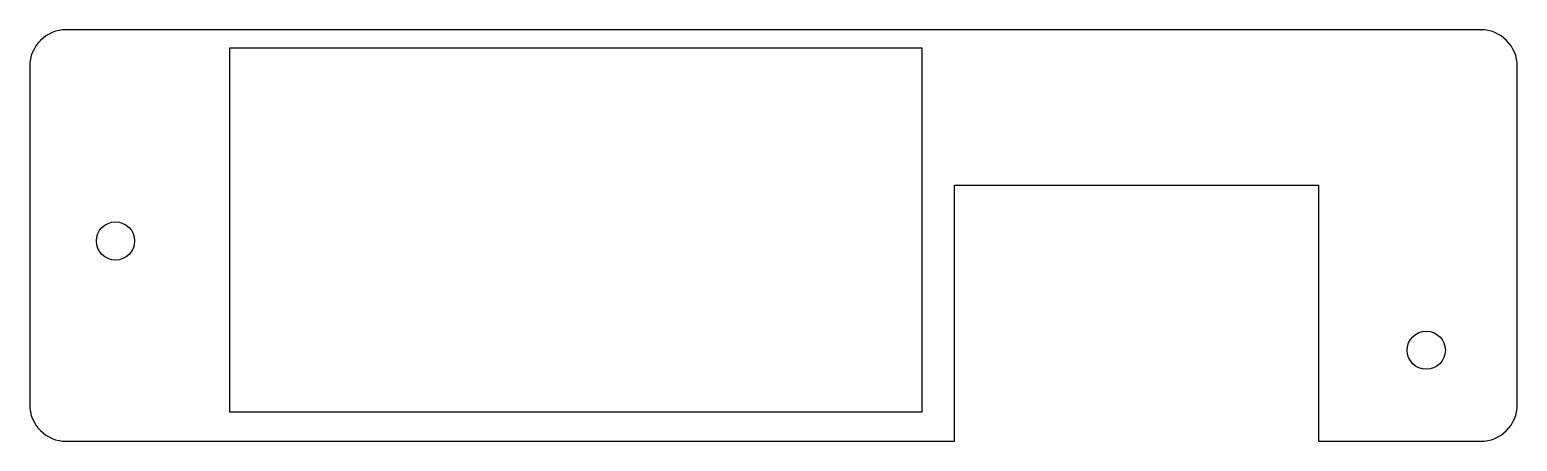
# Model space of a CAD drawing. Header units: millimetres. Extents: x -80.7 to 1, y -1 to 21.6.
import ezdxf

# ---------------------------------------------------------------- set-up
doc = ezdxf.new("R2010")
doc.units = ezdxf.units.MM
doc.layers.get('0').update_dxf_attribs({"linetype": 'CONTINUOUS'})

msp = doc.modelspace()

# ---------------------------------------------------------------- linework, layer by layer
msp.add_lwpolyline([(-78.71, 21.6, 0.414214), (-80.71, 19.6), (-80.71, 1, 0.414214), (-78.71, -1), (-29.915, -1), (-29.915, 13.073), (-9.915, 13.073), (-9.915, -1), (-1, -1, 0.414214), (1, 1), (1, 19.6, 0.414214), (-1, 21.6)], format="xyb", close=True)
msp.add_lwpolyline([(-69.71, 20.6), (-31.71, 20.6), (-31.71, 0.59), (-69.71, 0.59)], close=True)
for centre in [(-76, 10), (-4, 4)]:
    msp.add_circle(centre, 1.05)

doc.saveas('drawing.dxf')
